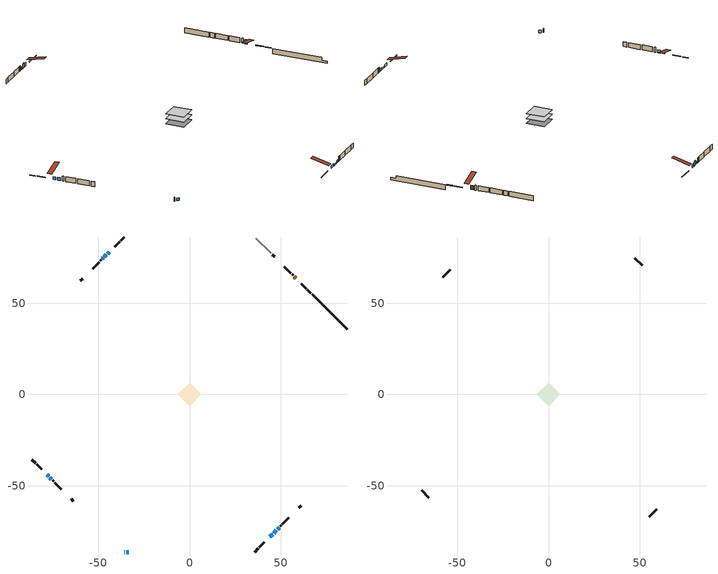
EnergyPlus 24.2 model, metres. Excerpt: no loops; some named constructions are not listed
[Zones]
conditioned space
 floor adiabatic (AdiabaticFloorConstruction): -6.32,0 0,6.32 6.32,0 0,-6.32 z1.22
 floor foundation (Slab1 construction): -6.32,0 0,6.32 6.32,0 0,-6.32 z-1.22
 wall outside (RimJoist1 construction): 35.75,-86.32 37.7,-84.38 / -86.32,-35.75 -84.38,-37.7 / -35.75,86.32 -37.7,84.38 / 66.59,55.49 64.65,57.43 z1.22:1.52
 wall outside (RimJoist2 construction): 38.35,-83.72 41.08,-80.99 / -83.72,-38.35 -80.99,-41.08 / -38.35,83.72 -41.08,80.99 / 63.99,58.08 61.26,60.82 z1.22:1.52
 wall outside (AdiabaticWallConstruction 1): 58.34,63.73 57.46,64.61 z1.22:3.25
 wall outside (AdiabaticWallConstruction): -35.76,-86.32 -35.52,-86.32 z1.22:3.05; -78.07,-44 -77.21,-44.86 / -34.6,-86.32 -33.38,-86.32 / 44,-78.07 45.51,-76.56 / -47.25,74.82 -47.69,74.39 / 48.33,-73.74 49.09,-72.99 z1.22:2.44; 46.17,-75.91 47.68,-74.4 z1.22:1.83; -44,78.07 -44.86,77.21 / -76.55,-45.52 -75.69,-46.38 z1.22:2.74; -45.52,76.55 -46.6,75.47 z1.22:3.35
 wall outside (Wall1 construction): 49.74,-72.33 50.29,-71.78 / -75.03,-47.04 -74.48,-47.59 / -48.34,73.73 -48.89,73.18 / 56.81,65.27 56.26,65.82 z1.22:3.66
 wall outside (Wall2 construction): 50.95,-71.12 54.53,-67.54 / -73.83,-48.25 -70.25,-51.83 / -49.55,72.52 -53.13,68.94 / 55.6,66.47 52.02,70.05 z1.22:3.66
 wall outside (Wall4 construction): 59.91,-62.17 61.2,-60.88 / -64.87,-57.2 -63.58,-58.49 / -58.5,63.57 -59.8,62.28 / 46.65,75.43 45.36,76.72 z1.22:3.66
 wall foundation (FoundationWall1 construction): 67.24,54.83,-1.22 67.24,54.83,1.22 84.41,37.66,1.22 84.41,37.66,-0.09 86.32,35.75,-0.09 86.32,35.75,-1.22
 wall adiabatic (Wall5 construction): 44.7,77.37 36.41,85.66 z1.22:3.66
 window (WindowConstruction 5): -35.75,-86.32 -35.53,-86.32 z1.22:3.05
 window (WindowConstruction 9): -78.07,-44 -77.21,-44.86 z1.22:2.44
 window (WindowConstruction 6): -34.6,-86.32 -33.38,-86.32 z1.22:2.44
 window (WindowConstruction): 44,-78.07 45.51,-76.56 z1.22:2.44
 window (WindowConstruction 1): 46.17,-75.91 47.68,-74.4 z1.22:1.83
 window (WindowConstruction 2): -44,78.07 -44.86,77.21 z1.22:2.74
 window (WindowConstruction 3): -45.52,76.55 -46.6,75.48 z1.22:3.35
 window (WindowConstruction 4): -76.55,-45.52 -75.69,-46.38 z1.22:2.74
 window (WindowConstruction 7): -47.26,74.82 -47.69,74.39 z1.22:2.44
 window (WindowConstruction 8): 48.33,-73.74 49.09,-72.99 z1.22:2.44
 door (Door): 58.34,63.73 57.47,64.61 z1.22:3.25
 ceiling adiabatic (AdiabaticFloorConstruction): 0,-6.32 6.32,0 0,6.32 -6.32,0 z1.22
attic - vented
 floor to conditioned space (Floor1 construction Reversed): -6.32,0 0,6.32 6.32,0 0,-6.32 z3.66
 wall outside (Wall3 construction): 55.19,-66.89 59.25,-62.83 / -69.59,-52.48 -65.53,-56.54 / -53.79,68.29 -57.85,64.23 / 51.36,70.71 47.3,74.77 z1.22:3.66
 roof outside (Roof1 construction): 43.34,-78.73,3.66 37.12,-72.51,5.86 35.52,-74.11,5.86 41.74,-80.33,3.66; -78.73,-43.34,3.66 -72.51,-37.12,5.86 -74.11,-35.52,5.86 -80.33,-41.74,3.66; -43.34,78.73,3.66 -37.12,72.51,5.86 -35.52,74.11,5.86 -41.74,80.33,3.66; 59,63.08,3.66 52.78,56.85,5.86 54.38,55.25,5.86 60.6,61.47,3.66
[Material] Roughness=Rough; Thermal Absorptance=0.9
Name | Thickness {m} | Conductivity {W/m-K} | Density {kg/m3} | Specific Heat {J/kg-K} | Solar Absorptance | Visible Absorptance
ceiling loosefill ins | 0.254 | 0.0480833 | 16.02 | 1046.75 | 0.7 | 0.7
ceiling stud and cavity | 0.1397 | 0.086424 | 65.682 | 1177.47 | 0.7 | 0.7
gypsum board | 0.0127 | 0.160291 | 801 | 837.4 | 0.6 | 0.6
[Construction]
Floor1 construction: ceiling loosefill ins, ceiling stud and cavity, gypsum board
[Schedule:Day:Interval]
interior lighting schedule day: No, 01:00, 0.108182, 04:00, 0.0901515, 05:00, 0.0991667, 06:00, 0.162273, 07:00, 0.270455, 08:00, 0.342576, 10:00, 0.369621, 11:00, 0.351591, 12:00, 0.333561, 13:00, 0.324545, 14:00, 0.31553, 15:00, 0.333561, 16:00, 0.369621, 17:00, 0.450758, 18:00, 0.585985, 19:00, 0.775303, 20:00, 0.955606, 21:00, 0.991667, 22:00, 0.712197, 23:00, 0.360606, 24:00, 0.162273
interior lighting schedule day 1: No, 01:00, 0.100909, 04:00, 0.0840909, 05:00, 0.0925, 06:00, 0.151364, 07:00, 0.252273, 08:00, 0.319545, 10:00, 0.344773, 11:00, 0.327955, 12:00, 0.311136, 13:00, 0.302727, 14:00, 0.294318, 15:00, 0.311136, 16:00, 0.344773, 17:00, 0.420455, 18:00, 0.546591, 19:00, 0.723182, 20:00, 0.891364, 21:00, 0.925, 22:00, 0.664318, 23:00, 0.336364, 24:00, 0.151364
interior lighting schedule day 2: No, 01:00, 0.0927273, 04:00, 0.0772727, 05:00, 0.085, 06:00, 0.139091, 07:00, 0.231818, 08:00, 0.293636, 10:00, 0.316818, 11:00, 0.301364, 12:00, 0.285909, 13:00, 0.278182, 14:00, 0.270455, 15:00, 0.285909, 16:00, 0.316818, 17:00, 0.386364, 18:00, 0.502273, 19:00, 0.664545, 20:00, 0.819091, 21:00, 0.85, 22:00, 0.610455, 23:00, 0.309091, 24:00, 0.139091
interior lighting schedule day 3: No, 01:00, 0.0845455, 04:00, 0.0704545, 05:00, 0.0775, 06:00, 0.126818, 07:00, 0.211364, 08:00, 0.267727, 10:00, 0.288864, 11:00, 0.274773, 12:00, 0.260682, 13:00, 0.253636, 14:00, 0.246591, 15:00, 0.260682, 16:00, 0.288864, 17:00, 0.352273, 18:00, 0.457955, 19:00, 0.605909, 20:00, 0.746818, 21:00, 0.775, 22:00, 0.556591, 23:00, 0.281818, 24:00, 0.126818
interior lighting schedule day 4: No, 01:00, 0.0763636, 04:00, 0.0636364, 05:00, 0.07, 06:00, 0.114545, 07:00, 0.190909, 08:00, 0.241818, 10:00, 0.260909, 11:00, 0.248182, 12:00, 0.235455, 13:00, 0.229091, 14:00, 0.222727, 15:00, 0.235455, 16:00, 0.260909, 17:00, 0.318182, 18:00, 0.413636, 19:00, 0.547273, 20:00, 0.674545, 21:00, 0.7, 22:00, 0.502727, 23:00, 0.254545, 24:00, 0.114545
interior lighting schedule day 5: No, 01:00, 0.0727273, 04:00, 0.0606061, 05:00, 0.0666667, 06:00, 0.109091, 07:00, 0.181818, 08:00, 0.230303, 10:00, 0.248485, 11:00, 0.236364, 12:00, 0.224242, 13:00, 0.218182, 14:00, 0.212121, 15:00, 0.224242, 16:00, 0.248485, 17:00, 0.30303, 18:00, 0.393939, 19:00, 0.521212, 20:00, 0.642424, 21:00, 0.666667, 22:00, 0.478788, 23:00, 0.242424, 24:00, 0.109091
interior lighting schedule day 6: No, 01:00, 0.0745455, 04:00, 0.0621212, 05:00, 0.0683333, 06:00, 0.111818, 07:00, 0.186364, 08:00, 0.236061, 10:00, 0.254697, 11:00, 0.242273, 12:00, 0.229848, 13:00, 0.223636, 14:00, 0.217424, 15:00, 0.229848, 16:00, 0.254697, 17:00, 0.310606, 18:00, 0.403788, 19:00, 0.534242, 20:00, 0.658485, 21:00, 0.683333, 22:00, 0.490758, 23:00, 0.248485, 24:00, 0.111818
interior lighting schedule day 7: No, 01:00, 0.08, 04:00, 0.0666667, 05:00, 0.0733333, 06:00, 0.12, 07:00, 0.2, 08:00, 0.253333, 10:00, 0.273333, 11:00, 0.26, 12:00, 0.246667, 13:00, 0.24, 14:00, 0.233333, 15:00, 0.246667, 16:00, 0.273333, 17:00, 0.333333, 18:00, 0.433333, 19:00, 0.573333, 20:00, 0.706667, 21:00, 0.733333, 22:00, 0.526667, 23:00, 0.266667, 24:00, 0.12
interior lighting schedule day 8: No, 01:00, 0.0890909, 04:00, 0.0742424, 05:00, 0.0816667, 06:00, 0.133636, 07:00, 0.222727, 08:00, 0.282121, 10:00, 0.304394, 11:00, 0.289545, 12:00, 0.274697, 13:00, 0.267273, 14:00, 0.259848, 15:00, 0.274697, 16:00, 0.304394, 17:00, 0.371212, 18:00, 0.482576, 19:00, 0.638485, 20:00, 0.78697, 21:00, 0.816667, 22:00, 0.586515, 23:00, 0.29697, 24:00, 0.133636
interior lighting schedule day 9: No, 01:00, 0.0972727, 04:00, 0.0810606, 05:00, 0.0891667, 06:00, 0.145909, 07:00, 0.243182, 08:00, 0.30803, 10:00, 0.332348, 11:00, 0.316136, 12:00, 0.299924, 13:00, 0.291818, 14:00, 0.283712, 15:00, 0.299924, 16:00, 0.332348, 17:00, 0.405303, 18:00, 0.526894, 19:00, 0.697121, 20:00, 0.859242, 21:00, 0.891667, 22:00, 0.640379, 23:00, 0.324242, 24:00, 0.145909
interior lighting schedule day 10: No, 01:00, 0.105455, 04:00, 0.0878788, 05:00, 0.0966667, 06:00, 0.158182, 07:00, 0.263636, 08:00, 0.333939, 10:00, 0.360303, 11:00, 0.342727, 12:00, 0.325152, 13:00, 0.316364, 14:00, 0.307576, 15:00, 0.325152, 16:00, 0.360303, 17:00, 0.439394, 18:00, 0.571212, 19:00, 0.755758, 20:00, 0.931515, 21:00, 0.966667, 22:00, 0.694242, 23:00, 0.351515, 24:00, 0.158182
interior lighting schedule day 11: No, 01:00, 0.109091, 04:00, 0.0909091, 05:00, 0.1, 06:00, 0.163636, 07:00, 0.272727, 08:00, 0.345455, 10:00, 0.372727, 11:00, 0.354545, 12:00, 0.336364, 13:00, 0.327273, 14:00, 0.318182, 15:00, 0.336364, 16:00, 0.372727, 17:00, 0.454545, 18:00, 0.590909, 19:00, 0.781818, 20:00, 0.963636, 21:00, 1, 22:00, 0.718182, 23:00, 0.363636, 24:00, 0.163636
interior lighting schedule default day; occupants schedule default day; clothes dryer schedule default day; cooking range schedule default day; mech vent bath fan 0 schedule default day; mech vent bath fan 1 schedule default day; mech vent range fan 0 schedule default day; misc plug loads schedule default day; general water use schedule default day; heating setpoint default day; cooling setpoint default day; clothes dryer exhaust 0 schedule default day; cooling season schedule day; cooling season schedule day 2; cooling season schedule default day; exterior lighting schedule default day; natural vent schedule default day: No, 24:00, 0
occupants schedule day: No, 05:00, 0.426829, 06:00, 0.719512, 07:00, 1, 08:00, 0.670732, 09:00, 0.329268, 14:00, 0.170732, 15:00, 0.231707, 16:00, 0.329268, 17:00, 0.5, 18:00, 0.670732, 19:00, 0.829268, 21:00, 1, 22:00, 0.853659, 23:00, 0.646341, 24:00, 0.426829
clothes dryer schedule day; clothes dryer exhaust 0 schedule day: No, 01:00, 0.123457, 02:00, 0.0740741, 03:00, 0.0493827, 04:00, 0.0246914, 05:00, 0.0493827, 06:00, 0.0740741, 07:00, 0.197531, 08:00, 0.395062, 09:00, 0.592593, 10:00, 0.839506, 11:00, 0.962963, 12:00, 1, 13:00, 0.91358, 14:00, 0.82716, 15:00, 0.716049, 16:00, 0.753086, 17:00, 0.679012, 18:00, 0.666667, 20:00, 0.62963, 21:00, 0.641975, 22:00, 0.666667, 23:00, 0.54321, 24:00, 0.296296
cooking range schedule day: No, 05:00, 0.0597015, 06:00, 0.11194, 07:00, 0.171642, 08:00, 0.291045, 11:00, 0.343284, 12:00, 0.402985, 13:00, 0.462687, 14:00, 0.343284, 15:00, 0.291045, 16:00, 0.402985, 17:00, 0.567164, 18:00, 1, 19:00, 0.850746, 20:00, 0.432836, 21:00, 0.291045, 22:00, 0.231343, 23:00, 0.171642, 24:00, 0.11194
mech vent bath fan 0 schedule day; mech vent bath fan 1 schedule day: No, 07:00, 0, 08:00, 1, 09:00, 0.2, 24:00, 0
mech vent range fan 0 schedule day: No, 18:00, 0, 19:00, 1, 20:00, 0.2, 24:00, 0
misc plug loads schedule day: No, 06:00, 0.705882, 07:00, 0.745098, 08:00, 0.803922, 15:00, 0.823529, 16:00, 0.862745, 17:00, 0.921569, 18:00, 0.980392, 19:00, 1, 20:00, 0.980392, 21:00, 0.941176, 22:00, 0.862745, 23:00, 0.784314, 24:00, 0.72549
general water use schedule day: No, 01:00, 0.315068, 03:00, 0.287671, 04:00, 0.342466, 05:00, 0.369863, 06:00, 0.520548, 07:00, 0.60274, 08:00, 0.534247, 10:00, 0.506849, 11:00, 0.465753, 14:00, 0.479452, 15:00, 0.534247, 16:00, 0.589041, 17:00, 0.69863, 18:00, 0.876712, 19:00, 0.890411, 20:00, 0.986301, 21:00, 1, 22:00, 0.863014, 23:00, 0.616438, 24:00, 0.465753
heating setpoint day: No, 07:00, 18, 23:00, 21, 24:00, 18
cooling setpoint day: No, 24:00, 25
cooling season schedule day 1: No, 24:00, 1
exterior lighting schedule day: No, 01:00, 0.566667, 03:00, 0.524167, 05:00, 0.495833, 06:00, 0.5525, 07:00, 0.623333, 08:00, 0.580833, 09:00, 0.439167, 10:00, 0.354167, 12:00, 0.34, 13:00, 0.354167, 14:00, 0.396667, 15:00, 0.425, 16:00, 0.495833, 17:00, 0.623333, 18:00, 0.793333, 19:00, 0.906667, 20:00, 0.963333, 21:00, 0.991667, 22:00, 0.920833, 23:00, 0.793333, 24:00, 0.665833
exterior lighting schedule day 1: No, 01:00, 0.528571, 03:00, 0.488929, 05:00, 0.4625, 06:00, 0.515357, 07:00, 0.581429, 08:00, 0.541786, 09:00, 0.409643, 10:00, 0.330357, 12:00, 0.317143, 13:00, 0.330357, 14:00, 0.37, 15:00, 0.396429, 16:00, 0.4625, 17:00, 0.581429, 18:00, 0.74, 19:00, 0.845714, 20:00, 0.898571, 21:00, 0.925, 22:00, 0.858929, 23:00, 0.74, 24:00, 0.621071
exterior lighting schedule day 10: No, 01:00, 0.552381, 03:00, 0.510952, 05:00, 0.483333, 06:00, 0.538571, 07:00, 0.607619, 08:00, 0.56619, 09:00, 0.428095, 10:00, 0.345238, 12:00, 0.331429, 13:00, 0.345238, 14:00, 0.386667, 15:00, 0.414286, 16:00, 0.483333, 17:00, 0.607619, 18:00, 0.773333, 19:00, 0.88381, 20:00, 0.939048, 21:00, 0.966667, 22:00, 0.897619, 23:00, 0.773333, 24:00, 0.649048
exterior lighting schedule day 11: No, 01:00, 0.571429, 03:00, 0.528571, 05:00, 0.5, 06:00, 0.557143, 07:00, 0.628571, 08:00, 0.585714, 09:00, 0.442857, 10:00, 0.357143, 12:00, 0.342857, 13:00, 0.357143, 14:00, 0.4, 15:00, 0.428571, 16:00, 0.5, 17:00, 0.628571, 18:00, 0.8, 19:00, 0.914286, 20:00, 0.971429, 21:00, 1, 22:00, 0.928571, 23:00, 0.8, 24:00, 0.671429
exterior lighting schedule day 2: No, 01:00, 0.485714, 03:00, 0.449286, 05:00, 0.425, 06:00, 0.473571, 07:00, 0.534286, 08:00, 0.497857, 09:00, 0.376429, 10:00, 0.303571, 12:00, 0.291429, 13:00, 0.303571, 14:00, 0.34, 15:00, 0.364286, 16:00, 0.425, 17:00, 0.534286, 18:00, 0.68, 19:00, 0.777143, 20:00, 0.825714, 21:00, 0.85, 22:00, 0.789286, 23:00, 0.68, 24:00, 0.570714
exterior lighting schedule day 3: No, 01:00, 0.442857, 03:00, 0.409643, 05:00, 0.3875, 06:00, 0.431786, 07:00, 0.487143, 08:00, 0.453929, 09:00, 0.343214, 10:00, 0.276786, 12:00, 0.265714, 13:00, 0.276786, 14:00, 0.31, 15:00, 0.332143, 16:00, 0.3875, 17:00, 0.487143, 18:00, 0.62, 19:00, 0.708571, 20:00, 0.752857, 21:00, 0.775, 22:00, 0.719643, 23:00, 0.62, 24:00, 0.520357
exterior lighting schedule day 4: No, 01:00, 0.4, 03:00, 0.37, 05:00, 0.35, 06:00, 0.39, 07:00, 0.44, 08:00, 0.41, 09:00, 0.31, 10:00, 0.25, 12:00, 0.24, 13:00, 0.25, 14:00, 0.28, 15:00, 0.3, 16:00, 0.35, 17:00, 0.44, 18:00, 0.56, 19:00, 0.64, 20:00, 0.68, 21:00, 0.7, 22:00, 0.65, 23:00, 0.56, 24:00, 0.47
exterior lighting schedule day 5: No, 01:00, 0.380952, 03:00, 0.352381, 05:00, 0.333333, 06:00, 0.371429, 07:00, 0.419048, 08:00, 0.390476, 09:00, 0.295238, 10:00, 0.238095, 12:00, 0.228571, 13:00, 0.238095, 14:00, 0.266667, 15:00, 0.285714, 16:00, 0.333333, 17:00, 0.419048, 18:00, 0.533333, 19:00, 0.609524, 20:00, 0.647619, 21:00, 0.666667, 22:00, 0.619048, 23:00, 0.533333, 24:00, 0.447619
exterior lighting schedule day 6: No, 01:00, 0.390476, 03:00, 0.36119, 05:00, 0.341667, 06:00, 0.380714, 07:00, 0.429524, 08:00, 0.400238, 09:00, 0.302619, 10:00, 0.244048, 12:00, 0.234286, 13:00, 0.244048, 14:00, 0.273333, 15:00, 0.292857, 16:00, 0.341667, 17:00, 0.429524, 18:00, 0.546667, 19:00, 0.624762, 20:00, 0.66381, 21:00, 0.683333, 22:00, 0.634524, 23:00, 0.546667, 24:00, 0.45881
exterior lighting schedule day 7: No, 01:00, 0.419048, 03:00, 0.387619, 05:00, 0.366667, 06:00, 0.408571, 07:00, 0.460952, 08:00, 0.429524, 09:00, 0.324762, 10:00, 0.261905, 12:00, 0.251429, 13:00, 0.261905, 14:00, 0.293333, 15:00, 0.314286, 16:00, 0.366667, 17:00, 0.460952, 18:00, 0.586667, 19:00, 0.670476, 20:00, 0.712381, 21:00, 0.733333, 22:00, 0.680952, 23:00, 0.586667, 24:00, 0.492381
exterior lighting schedule day 8: No, 01:00, 0.466667, 03:00, 0.431667, 05:00, 0.408333, 06:00, 0.455, 07:00, 0.513333, 08:00, 0.478333, 09:00, 0.361667, 10:00, 0.291667, 12:00, 0.28, 13:00, 0.291667, 14:00, 0.326667, 15:00, 0.35, 16:00, 0.408333, 17:00, 0.513333, 18:00, 0.653333, 19:00, 0.746667, 20:00, 0.793333, 21:00, 0.816667, 22:00, 0.758333, 23:00, 0.653333, 24:00, 0.548333
exterior lighting schedule day 9: No, 01:00, 0.509524, 03:00, 0.47131, 05:00, 0.445833, 06:00, 0.496786, 07:00, 0.560476, 08:00, 0.522262, 09:00, 0.394881, 10:00, 0.318452, 12:00, 0.305714, 13:00, 0.318452, 14:00, 0.356667, 15:00, 0.382143, 16:00, 0.445833, 17:00, 0.560476, 18:00, 0.713333, 19:00, 0.815238, 20:00, 0.86619, 21:00, 0.891667, 22:00, 0.827976, 23:00, 0.713333, 24:00, 0.59869
[Schedule:Week:Daily]
heating setpoint Week Rule - Jan1-Dec31: heating setpoint day, heating setpoint day, heating setpoint day, heating setpoint day, heating setpoint day, heating setpoint day, heating setpoint day, heating setpoint default day, heating setpoint default day, heating setpoint default day, heating setpoint default day, heating setpoint default day
cooling setpoint Week Rule - Jan1-Dec31: cooling setpoint day, cooling setpoint day, cooling setpoint day, cooling setpoint day, cooling setpoint day, cooling setpoint day, cooling setpoint day, cooling setpoint default day, cooling setpoint default day, cooling setpoint default day, cooling setpoint default day, cooling setpoint default day
clothes dryer exhaust 0 schedule Week Rule - Jan1-Dec31: clothes dryer exhaust 0 schedule day, clothes dryer exhaust 0 schedule day, clothes dryer exhaust 0 schedule day, clothes dryer exhaust 0 schedule day, clothes dryer exhaust 0 schedule day, clothes dryer exhaust 0 schedule day, clothes dryer exhaust 0 schedule day, clothes dryer exhaust 0 schedule default day, clothes dryer exhaust 0 schedule default day, clothes dryer exhaust 0 schedule default day, clothes dryer exhaust 0 schedule default day, clothes dryer exhaust 0 schedule default day
cooling season schedule Week Rule - Jan1-May26: cooling season schedule day, cooling season schedule day, cooling season schedule day, cooling season schedule day, cooling season schedule day, cooling season schedule day, cooling season schedule day, cooling season schedule default day, cooling season schedule default day, cooling season schedule default day, cooling season schedule default day, cooling season schedule default day
cooling season schedule Week Rule - May27-Jun2: cooling season schedule day, cooling season schedule day, cooling season schedule day, cooling season schedule day, cooling season schedule day, cooling season schedule day 1, cooling season schedule day 1, cooling season schedule default day, cooling season schedule default day, cooling season schedule default day, cooling season schedule default day, cooling season schedule default day
cooling season schedule Week Rule - Jun3-Aug25: cooling season schedule day 1, cooling season schedule day 1, cooling season schedule day 1, cooling season schedule day 1, cooling season schedule day 1, cooling season schedule day 1, cooling season schedule day 1, cooling season schedule default day, cooling season schedule default day, cooling season schedule default day, cooling season schedule default day, cooling season schedule default day
cooling season schedule Week Rule - Aug26-Sep1: cooling season schedule day 1, cooling season schedule day 1, cooling season schedule day 1, cooling season schedule day 1, cooling season schedule day 1, cooling season schedule day 1, cooling season schedule day 2, cooling season schedule default day, cooling season schedule default day, cooling season schedule default day, cooling season schedule default day, cooling season schedule default day
cooling season schedule Week Rule - Sep2-Dec31: cooling season schedule day 2, cooling season schedule day 2, cooling season schedule day 2, cooling season schedule day 2, cooling season schedule day 2, cooling season schedule day 2, cooling season schedule day 2, cooling season schedule default day, cooling season schedule default day, cooling season schedule default day, cooling season schedule default day, cooling season schedule default day
exterior lighting schedule Week Rule - Sep2-Sep29: exterior lighting schedule day 8, exterior lighting schedule day 8, exterior lighting schedule day 8, exterior lighting schedule day 8, exterior lighting schedule day 8, exterior lighting schedule day 8, exterior lighting schedule day 8, exterior lighting schedule default day, exterior lighting schedule default day, exterior lighting schedule default day, exterior lighting schedule default day, exterior lighting schedule default day
exterior lighting schedule Week Rule - Sep30-Oct6: exterior lighting schedule day 8, exterior lighting schedule day 9, exterior lighting schedule day 9, exterior lighting schedule day 9, exterior lighting schedule day 9, exterior lighting schedule day 9, exterior lighting schedule day 9, exterior lighting schedule default day, exterior lighting schedule default day, exterior lighting schedule default day, exterior lighting schedule default day, exterior lighting schedule default day
exterior lighting schedule Week Rule - Oct7-Oct27: exterior lighting schedule day 9, exterior lighting schedule day 9, exterior lighting schedule day 9, exterior lighting schedule day 9, exterior lighting schedule day 9, exterior lighting schedule day 9, exterior lighting schedule day 9, exterior lighting schedule default day, exterior lighting schedule default day, exterior lighting schedule default day, exterior lighting schedule default day, exterior lighting schedule default day
exterior lighting schedule Week Rule - Oct28-Nov3: exterior lighting schedule day 9, exterior lighting schedule day 9, exterior lighting schedule day 9, exterior lighting schedule day 9, exterior lighting schedule day 10, exterior lighting schedule day 10, exterior lighting schedule day 10, exterior lighting schedule default day, exterior lighting schedule default day, exterior lighting schedule default day, exterior lighting schedule default day, exterior lighting schedule default day
exterior lighting schedule Week Rule - Nov4-Nov24: exterior lighting schedule day 10, exterior lighting schedule day 10, exterior lighting schedule day 10, exterior lighting schedule day 10, exterior lighting schedule day 10, exterior lighting schedule day 10, exterior lighting schedule day 10, exterior lighting schedule default day, exterior lighting schedule default day, exterior lighting schedule default day, exterior lighting schedule default day, exterior lighting schedule default day
exterior lighting schedule Week Rule - Nov25-Dec1: exterior lighting schedule day 10, exterior lighting schedule day 10, exterior lighting schedule day 10, exterior lighting schedule day 10, exterior lighting schedule day 10, exterior lighting schedule day 10, exterior lighting schedule day 11, exterior lighting schedule default day, exterior lighting schedule default day, exterior lighting schedule default day, exterior lighting schedule default day, exterior lighting schedule default day
exterior lighting schedule Week Rule - Dec2-Dec31: exterior lighting schedule day 11, exterior lighting schedule day 11, exterior lighting schedule day 11, exterior lighting schedule day 11, exterior lighting schedule day 11, exterior lighting schedule day 11, exterior lighting schedule day 11, exterior lighting schedule default day, exterior lighting schedule default day, exterior lighting schedule default day, exterior lighting schedule default day, exterior lighting schedule default day
natural vent schedule Week Rule - Jan1-Dec31: natural vent schedule default day, natural vent schedule default day, natural vent schedule default day, natural vent schedule default day, natural vent schedule default day, natural vent schedule default day, natural vent schedule default day, natural vent schedule default day, natural vent schedule default day, natural vent schedule default day, natural vent schedule default day, natural vent schedule default day
[Schedule:Year]
heating setpoint: heating setpoint Week Rule - Jan1-Dec31, 1, 1, 12, 31
cooling season schedule: cooling season schedule Week Rule - Jan1-May26, 1, 1, 5, 26, cooling season schedule Week Rule - May27-Jun2, 5, 27, 6, 2, cooling season schedule Week Rule - Jun3-Aug25, 6, 3, 8, 25, cooling season schedule Week Rule - Aug26-Sep1, 8, 26, 9, 1, cooling season schedule Week Rule - Sep2-Dec31, 9, 2, 12, 31
natural vent schedule: natural vent schedule Week Rule - Jan1-Dec31, 1, 1, 12, 31
